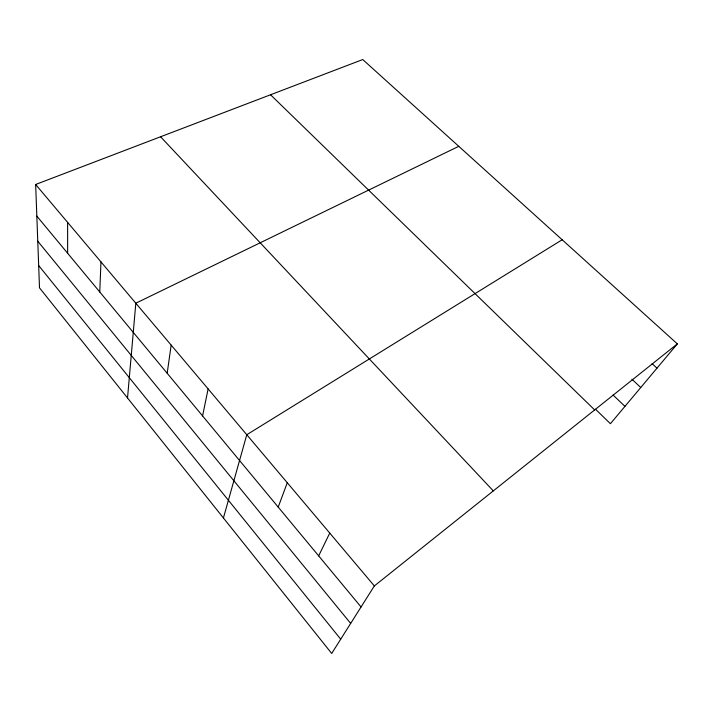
<?xml version="1.0" encoding="UTF-8"?>
<svg xmlns="http://www.w3.org/2000/svg" width="713" height="713" viewBox="0 0 713 713"><rect width="100%" height="100%" fill="white"/><g stroke="black" fill="none" stroke-linecap="round" stroke-linejoin="round"><path stroke-width="1.07" d="M99.767 291.982L100.97 261.903M127.52 397.979L135.818 303.212L458.771 146.317M167.181 373.255L171.165 345.11M202.581 415.929L208.116 388.906M223.427 517.995L246.778 434.734L562.165 239.764M278.213 507.095L287.277 482.737M318.666 555.873L329.754 533.083M677.35 343.871L374.343 585.934L331.697 653.456L39.509 287.847L35.65 184.48L362.757 59.544L677.35 343.871L610.417 423.709L595.56 409.271M652.11 363.666L656.976 368.166M631.941 379.236L640.755 387.524M613.091 395.038L624.945 406.374M270.539 94.767L594.66 409.922M160.577 136.762L493.307 490.9M35.65 184.48L374.343 585.934M36.826 216.11L361.054 606.968M37.762 241.199L350.671 623.42M38.671 265.548L340.707 639.187M67.61 222.367L67.646 253.267"/></g></svg>
